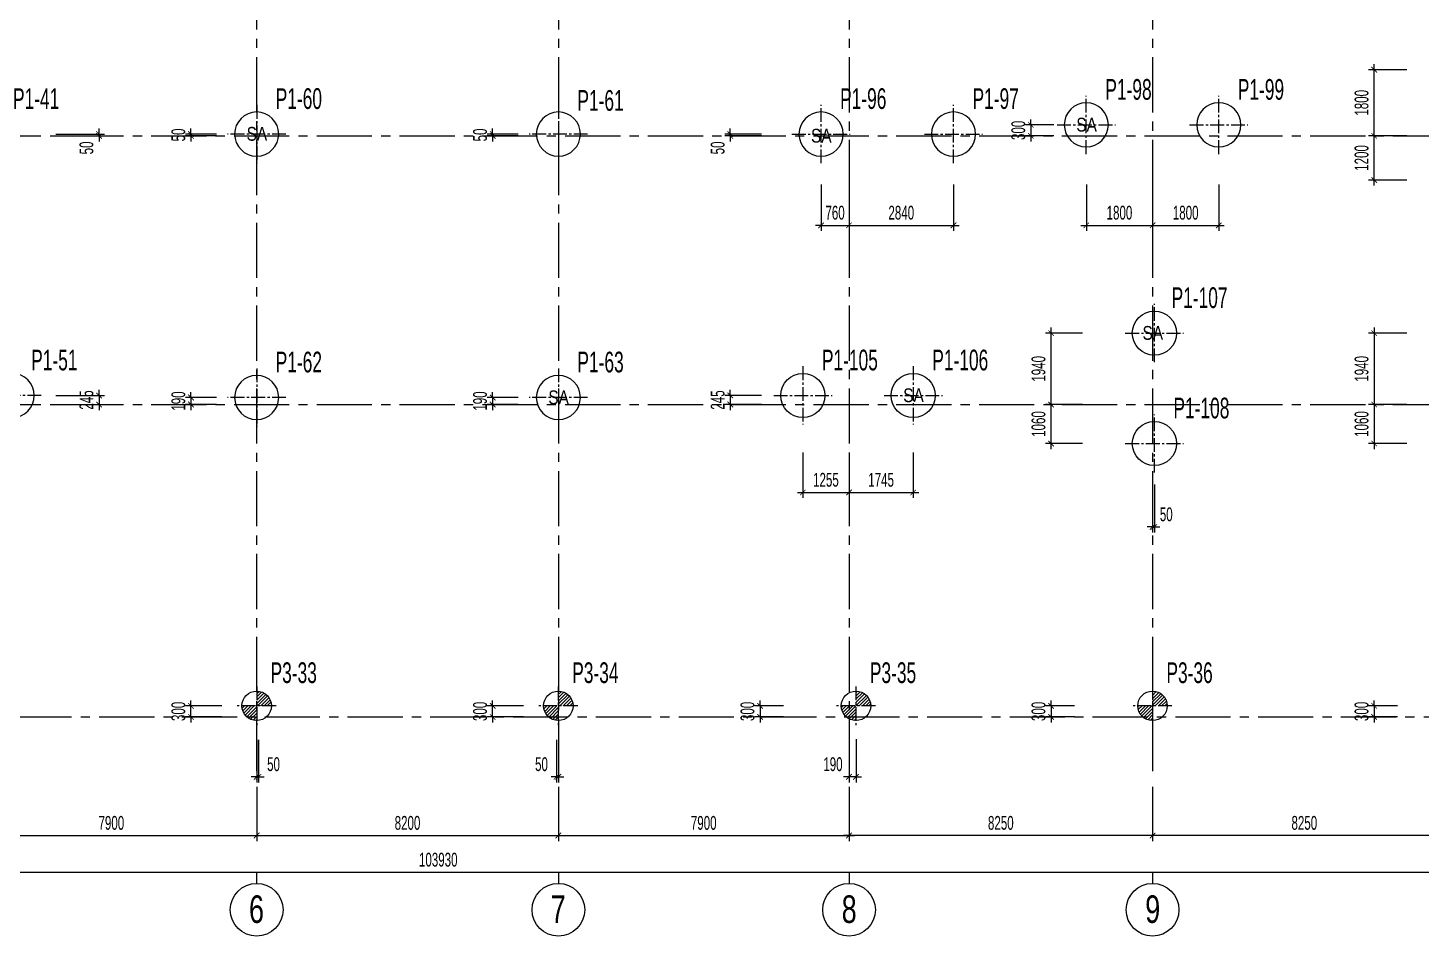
# Model space of a CAD drawing. Extents: x 1722770 to 1861370, y -244656 to -146763.
# Drawn here: x 1775361 to 1813230, y -218960 to -194277 of the extents above; entities that cross this region are included whole.
import ezdxf

# ---------------------------------------------------------------- set-up
doc = ezdxf.new("R2010")
doc.units = 0
doc.header["$LTSCALE"] = 1000
doc.header["$MEASUREMENT"] = 0
doc.header["$PDMODE"] = 3
doc.linetypes.add('CENTER2', pattern=[1.125, 0.75, -0.125, 0.125, -0.125])
doc.linetypes.add('HIDDEN', pattern=[0.375, 0.25, -0.125])
doc.layers.get('0').update_dxf_attribs({"linetype": 'CONTINUOUS'})
doc.layers.get('Defpoints').update_dxf_attribs({"linetype": 'CONTINUOUS'})
for name, color, linetype in [('CDC.01.AXIS', 160, 'CENTER2'), ('CDC.02.DIM', 1, 'CONTINUOUS'), ('CDC.03.BORDER', 3, 'CONTINUOUS'), ('CDC.04.HIDDEN', 8, 'HIDDEN'), ('CDC.06.TEXT', 2, 'CONTINUOUS'), ('CDC.10.HATCH', 9, 'CONTINUOUS'), ('KCS_CHI', 1, 'CONTINUOUS')]:
    doc.layers.add(name, color=color, linetype=linetype)
doc.styles.add('ARIAL', font='arial.ttf', dxfattribs={"width": 0.6})
doc.dimstyles.new('D150', dxfattribs={"dimscale": 150, "dimtxt": 2.5, "dimasz": 1, "dimexe": 1, "dimexo": 0, "dimgap": 1, "dimtad": 1, "dimdec": 0, "dimdsep": 46, "dimtxsty": 'ARIAL', "dimblk": 'ARCHTICK', "dimcen": 1, "dimdle": 1, "dimclrd": 1, "dimclre": 1, "dimclrt": 2, "dimadec": 0, "dimazin": 0, "dimtfac": 0.00072, "dimtdec": 0, "dimtix": 1, "dimtmove": 2, "dimatfit": 3, "dimldrblk": 'ARCHTICK', "dimfxl": 1, "dimtolj": 1, "dimlwd": -1, "dimlwe": -1, "dimarcsym": 0})

# ---------------------------------------------------------------- blocks, each defined once
blk = doc.blocks.new('_ARCHTICK')
at = {"color": 0, "linetype": 'ByBlock', "const_width": 0.15}
blk.add_lwpolyline([(-0.5, -0.5), (0.5, 0.5)], dxfattribs=at)
blk = doc.blocks.new('*D13')
at = {"layer": 'CDC.02.DIM', "color": 1, "transparency": 16777216}
for p, q in [((1773680, -214902), (1773680, -216376)), ((1781580, -214902), (1781580, -216376)), ((1773530, -216226), (1781730, -216226))]:
    blk.add_line(p, q, dxfattribs=at)
at = {"layer": 'Defpoints', "color": 0, "transparency": 16777216}
for p in [(1773680, -214902), (1781580, -214902), (1781580, -216226)]:
    blk.add_point(p, dxfattribs=at)
at = {"layer": 'CDC.02.DIM', "color": 1, "transparency": 16777216, "xscale": 150, "yscale": 150, "zscale": 150, "rotation": 180}
blk.add_blockref('_ARCHTICK', (1773680, -216226), dxfattribs=at)
at = {"layer": 'CDC.02.DIM', "color": 1, "transparency": 16777216, "xscale": 150, "yscale": 150, "zscale": 150}
blk.add_blockref('_ARCHTICK', (1781580, -216226), dxfattribs=at)
at = {"layer": 'CDC.02.DIM', "color": 2, "transparency": 16777216, "insert": (1777630, -215885), "char_height": 375, "attachment_point": 5, "style": 'ARIAL'}
blk.add_mtext('\\A1;7900', dxfattribs=at)
blk = doc.blocks.new('*D14')
at = {"layer": 'CDC.02.DIM', "color": 1, "transparency": 16777216}
for p, q in [((1781580, -214902), (1781580, -216376)), ((1789780, -214902), (1789780, -216376)), ((1781430, -216226), (1789930, -216226))]:
    blk.add_line(p, q, dxfattribs=at)
at = {"layer": 'Defpoints', "color": 0, "transparency": 16777216}
for p in [(1781580, -214902), (1789780, -214902), (1789780, -216226)]:
    blk.add_point(p, dxfattribs=at)
at = {"layer": 'CDC.02.DIM', "color": 1, "transparency": 16777216, "xscale": 150, "yscale": 150, "zscale": 150, "rotation": 180}
blk.add_blockref('_ARCHTICK', (1781580, -216226), dxfattribs=at)
at = {"layer": 'CDC.02.DIM', "color": 1, "transparency": 16777216, "xscale": 150, "yscale": 150, "zscale": 150}
blk.add_blockref('_ARCHTICK', (1789780, -216226), dxfattribs=at)
at = {"layer": 'CDC.02.DIM', "color": 2, "transparency": 16777216, "insert": (1785680, -215885), "char_height": 375, "attachment_point": 5, "style": 'ARIAL'}
blk.add_mtext('\\A1;8200', dxfattribs=at)
blk = doc.blocks.new('*D15')
at = {"layer": 'CDC.02.DIM', "color": 1, "transparency": 16777216}
for p, q in [((1789780, -214902), (1789780, -216376)), ((1797680, -214902), (1797680, -216376)), ((1789630, -216226), (1797830, -216226))]:
    blk.add_line(p, q, dxfattribs=at)
at = {"layer": 'Defpoints', "color": 0, "transparency": 16777216}
for p in [(1789780, -214902), (1797680, -214902), (1797680, -216226)]:
    blk.add_point(p, dxfattribs=at)
at = {"layer": 'CDC.02.DIM', "color": 1, "transparency": 16777216, "xscale": 150, "yscale": 150, "zscale": 150, "rotation": 180}
blk.add_blockref('_ARCHTICK', (1789780, -216226), dxfattribs=at)
at = {"layer": 'CDC.02.DIM', "color": 1, "transparency": 16777216, "xscale": 150, "yscale": 150, "zscale": 150}
blk.add_blockref('_ARCHTICK', (1797680, -216226), dxfattribs=at)
at = {"layer": 'CDC.02.DIM', "color": 2, "transparency": 16777216, "insert": (1793730, -215885), "char_height": 375, "attachment_point": 5, "style": 'ARIAL'}
blk.add_mtext('\\A1;7900', dxfattribs=at)
blk = doc.blocks.new('*D18')
at = {"layer": 'CDC.02.DIM', "color": 1, "transparency": 16777216}
for p, q in [((1805930, -214902), (1805930, -216376)), ((1814180, -214902), (1814180, -216376)), ((1814330, -216226), (1805780, -216226))]:
    blk.add_line(p, q, dxfattribs=at)
at = {"layer": 'Defpoints', "color": 0, "transparency": 16777216}
for p in [(1805930, -214902), (1814180, -214902), (1805930, -216226)]:
    blk.add_point(p, dxfattribs=at)
at = {"layer": 'CDC.02.DIM', "color": 1, "transparency": 16777216, "xscale": 150, "yscale": 150, "zscale": 150, "rotation": 180}
blk.add_blockref('_ARCHTICK', (1805930, -216226), dxfattribs=at)
at = {"layer": 'CDC.02.DIM', "color": 1, "transparency": 16777216, "xscale": 150, "yscale": 150, "zscale": 150}
blk.add_blockref('_ARCHTICK', (1814180, -216226), dxfattribs=at)
at = {"layer": 'CDC.02.DIM', "color": 2, "transparency": 16777216, "insert": (1810055, -215885), "char_height": 375, "attachment_point": 5, "style": 'ARIAL'}
blk.add_mtext('\\A1;8250', dxfattribs=at)
blk = doc.blocks.new('*D19')
at = {"layer": 'CDC.02.DIM', "color": 1, "transparency": 16777216}
for p, q in [((1797680, -214902), (1797680, -216376)), ((1805930, -214902), (1805930, -216376)), ((1806080, -216226), (1797530, -216226))]:
    blk.add_line(p, q, dxfattribs=at)
at = {"layer": 'Defpoints', "color": 0, "transparency": 16777216}
for p in [(1797680, -214902), (1805930, -214902), (1797680, -216226)]:
    blk.add_point(p, dxfattribs=at)
at = {"layer": 'CDC.02.DIM', "color": 1, "transparency": 16777216, "xscale": 150, "yscale": 150, "zscale": 150, "rotation": 180}
blk.add_blockref('_ARCHTICK', (1797680, -216226), dxfattribs=at)
at = {"layer": 'CDC.02.DIM', "color": 1, "transparency": 16777216, "xscale": 150, "yscale": 150, "zscale": 150}
blk.add_blockref('_ARCHTICK', (1805930, -216226), dxfattribs=at)
at = {"layer": 'CDC.02.DIM', "color": 2, "transparency": 16777216, "insert": (1801805, -215885), "char_height": 375, "attachment_point": 5, "style": 'ARIAL'}
blk.add_mtext('\\A1;8250', dxfattribs=at)
blk = doc.blocks.new('*D20')
at = {"layer": 'CDC.02.DIM', "color": 1, "transparency": 16777216}
for p, q in [((1734550, -214902), (1734550, -217376)), ((1838480, -214902), (1838480, -217376)), ((1734400, -217226), (1838630, -217226))]:
    blk.add_line(p, q, dxfattribs=at)
at = {"layer": 'Defpoints', "color": 0, "transparency": 16777216}
for p in [(1734550, -214902), (1838480, -214902), (1838480, -217226)]:
    blk.add_point(p, dxfattribs=at)
at = {"layer": 'CDC.02.DIM', "color": 1, "transparency": 16777216, "xscale": 150, "yscale": 150, "zscale": 150, "rotation": 180}
blk.add_blockref('_ARCHTICK', (1734550, -217226), dxfattribs=at)
at = {"layer": 'CDC.02.DIM', "color": 1, "transparency": 16777216, "xscale": 150, "yscale": 150, "zscale": 150}
blk.add_blockref('_ARCHTICK', (1838480, -217226), dxfattribs=at)
at = {"layer": 'CDC.02.DIM', "color": 2, "transparency": 16777216, "insert": (1786515, -216885), "char_height": 375, "attachment_point": 5, "style": 'ARIAL'}
blk.add_mtext('\\A1;103930', dxfattribs=at)
blk = doc.blocks.new('d800')
at = {"layer": 'CDC.10.HATCH'}
h = blk.add_hatch(dxfattribs=at)
h.set_pattern_fill('ANSI31', color=256, scale=500, style=0)
h.paths.add_polyline_path([(1776664, -80984), (1776664, -81384), (1777064, -81384, 0.414214)])
h.paths.add_polyline_path([(1776664, -81384), (1776264, -81384, 0.414214), (1776664, -81784)])
at = {"layer": 'CDC.01.AXIS', "ltscale": 0.5}
for p, q in [((1776664, -80856), (1776664, -81912)), ((1777192, -81384), (1776136, -81384))]:
    blk.add_line(p, q, dxfattribs=at)
at = {"layer": 'CDC.03.BORDER'}
blk.add_circle((1776664, -81384), 400, dxfattribs=at)
blk = doc.blocks.new('*D119')
at = {"layer": 'CDC.02.DIM', "color": 1, "transparency": 16777216}
for p, q in [((1797680, -213611), (1797680, -214782)), ((1797870, -213611), (1797870, -214782)), ((1797680, -214632), (1797530, -214632)), ((1797870, -214632), (1797680, -214632)), ((1797870, -214632), (1798020, -214632))]:
    blk.add_line(p, q, dxfattribs=at)
at = {"layer": 'Defpoints', "color": 0, "transparency": 16777216}
for p in [(1797680, -213611), (1797870, -213611), (1797680, -214632)]:
    blk.add_point(p, dxfattribs=at)
at = {"layer": 'CDC.02.DIM', "color": 1, "transparency": 16777216, "xscale": 150, "yscale": 150, "zscale": 150}
blk.add_blockref('_ARCHTICK', (1797680, -214632), dxfattribs=at)
at = {"layer": 'CDC.02.DIM', "color": 1, "transparency": 16777216, "xscale": 150, "yscale": 150, "zscale": 150, "rotation": 180}
blk.add_blockref('_ARCHTICK', (1797870, -214632), dxfattribs=at)
at = {"layer": 'CDC.02.DIM', "color": 2, "transparency": 16777216, "insert": (1797243, -214290), "char_height": 375, "attachment_point": 5, "style": 'ARIAL'}
blk.add_mtext('\\A1;190', dxfattribs=at)
blk = doc.blocks.new('*D98')
at = {"layer": 'CDC.02.DIM', "color": 1, "transparency": 16777216}
for p, q in [((1795895, -212703), (1795113, -212703)), ((1795263, -212703), (1795263, -212553)), ((1795263, -212703), (1795263, -213003)), ((1795895, -213003), (1795113, -213003)), ((1795263, -213003), (1795263, -213153))]:
    blk.add_line(p, q, dxfattribs=at)
at = {"layer": 'Defpoints', "color": 0, "transparency": 16777216}
for p in [(1795895, -212703), (1795263, -213003), (1795895, -213003)]:
    blk.add_point(p, dxfattribs=at)
at = {"layer": 'CDC.02.DIM', "color": 1, "transparency": 16777216, "xscale": 150, "yscale": 150, "zscale": 150}
for p, rotation in [((1795263, -212703), 270), ((1795263, -213003), 90)]:
    blk.add_blockref('_ARCHTICK', p, dxfattribs=dict(at, rotation=rotation))
at = {"layer": 'CDC.02.DIM', "color": 2, "transparency": 16777216, "insert": (1794921, -212853), "char_height": 375, "attachment_point": 5, "rotation": 90, "style": 'ARIAL'}
blk.add_mtext('\\A1;300', dxfattribs=at)
blk = doc.blocks.new('*D100')
at = {"layer": 'CDC.02.DIM', "color": 1, "transparency": 16777216}
for p, q in [((1803804, -212703), (1803022, -212703)), ((1803172, -212703), (1803172, -212553)), ((1803172, -212703), (1803172, -213003)), ((1803804, -213003), (1803022, -213003)), ((1803172, -213003), (1803172, -213153))]:
    blk.add_line(p, q, dxfattribs=at)
at = {"layer": 'Defpoints', "color": 0, "transparency": 16777216}
for p in [(1803804, -212703), (1803172, -213003), (1803804, -213003)]:
    blk.add_point(p, dxfattribs=at)
at = {"layer": 'CDC.02.DIM', "color": 1, "transparency": 16777216, "xscale": 150, "yscale": 150, "zscale": 150}
for p, rotation in [((1803172, -212703), 270), ((1803172, -213003), 90)]:
    blk.add_blockref('_ARCHTICK', p, dxfattribs=dict(at, rotation=rotation))
at = {"layer": 'CDC.02.DIM', "color": 2, "transparency": 16777216, "insert": (1802831, -212853), "char_height": 375, "attachment_point": 5, "rotation": 90, "style": 'ARIAL'}
blk.add_mtext('\\A1;300', dxfattribs=at)
blk = doc.blocks.new('*D102')
at = {"layer": 'CDC.02.DIM', "color": 1, "transparency": 16777216}
for p, q in [((1812585, -212703), (1811803, -212703)), ((1811953, -212703), (1811953, -212553)), ((1811953, -212703), (1811953, -213003)), ((1812585, -213003), (1811803, -213003)), ((1811953, -213003), (1811953, -213153))]:
    blk.add_line(p, q, dxfattribs=at)
at = {"layer": 'Defpoints', "color": 0, "transparency": 16777216}
for p in [(1812585, -212703), (1811953, -213003), (1812585, -213003)]:
    blk.add_point(p, dxfattribs=at)
at = {"layer": 'CDC.02.DIM', "color": 1, "transparency": 16777216, "xscale": 150, "yscale": 150, "zscale": 150}
for p, rotation in [((1811953, -212703), 270), ((1811953, -213003), 90)]:
    blk.add_blockref('_ARCHTICK', p, dxfattribs=dict(at, rotation=rotation))
at = {"layer": 'CDC.02.DIM', "color": 2, "transparency": 16777216, "insert": (1811612, -212853), "char_height": 375, "attachment_point": 5, "rotation": 90, "style": 'ARIAL'}
blk.add_mtext('\\A1;300', dxfattribs=at)
blk = doc.blocks.new('*D103')
at = {"layer": 'CDC.02.DIM', "color": 1, "transparency": 16777216}
for p, q in [((1812843, -197213), (1811803, -197213)), ((1811953, -198563), (1811953, -197063)), ((1812843, -198413), (1811803, -198413))]:
    blk.add_line(p, q, dxfattribs=at)
at = {"layer": 'Defpoints', "color": 0, "transparency": 16777216}
for p in [(1811953, -197213), (1812843, -197213), (1812843, -198413)]:
    blk.add_point(p, dxfattribs=at)
at = {"layer": 'CDC.02.DIM', "color": 1, "transparency": 16777216, "xscale": 150, "yscale": 150, "zscale": 150}
for p, rotation in [((1811953, -197213), 90), ((1811953, -198413), 270)]:
    blk.add_blockref('_ARCHTICK', p, dxfattribs=dict(at, rotation=rotation))
at = {"layer": 'CDC.02.DIM', "color": 2, "transparency": 16777216, "insert": (1811612, -197813), "char_height": 375, "attachment_point": 5, "rotation": 90, "style": 'ARIAL'}
blk.add_mtext('\\A1;1200', dxfattribs=at)
blk = doc.blocks.new('*D104')
at = {"layer": 'CDC.02.DIM', "color": 1, "transparency": 16777216}
for p, q in [((1811953, -197363), (1811953, -195263)), ((1812843, -195413), (1811803, -195413)), ((1812843, -197213), (1811803, -197213))]:
    blk.add_line(p, q, dxfattribs=at)
at = {"layer": 'Defpoints', "color": 0, "transparency": 16777216}
for p in [(1811953, -195413), (1812843, -195413), (1812843, -197213)]:
    blk.add_point(p, dxfattribs=at)
at = {"layer": 'CDC.02.DIM', "color": 1, "transparency": 16777216, "xscale": 150, "yscale": 150, "zscale": 150}
for p, rotation in [((1811953, -195413), 90), ((1811953, -197213), 270)]:
    blk.add_blockref('_ARCHTICK', p, dxfattribs=dict(at, rotation=rotation))
at = {"layer": 'CDC.02.DIM', "color": 2, "transparency": 16777216, "insert": (1811612, -196313), "char_height": 375, "attachment_point": 5, "rotation": 90, "style": 'ARIAL'}
blk.add_mtext('\\A1;1800', dxfattribs=at)
blk = doc.blocks.new('*D121')
at = {"layer": 'CDC.02.DIM', "color": 1, "transparency": 16777216}
for p, q in [((1780631, -212703), (1779644, -212703)), ((1779794, -212703), (1779794, -212553)), ((1779794, -213003), (1779794, -212703)), ((1780631, -213003), (1779644, -213003)), ((1779794, -213003), (1779794, -213153))]:
    blk.add_line(p, q, dxfattribs=at)
at = {"layer": 'Defpoints', "color": 0, "transparency": 16777216}
for p in [(1779794, -212703), (1780631, -212703), (1780631, -213003)]:
    blk.add_point(p, dxfattribs=at)
at = {"layer": 'CDC.02.DIM', "color": 1, "transparency": 16777216, "xscale": 150, "yscale": 150, "zscale": 150}
for p, rotation in [((1779794, -212703), 270), ((1779794, -213003), 90)]:
    blk.add_blockref('_ARCHTICK', p, dxfattribs=dict(at, rotation=rotation))
at = {"layer": 'CDC.02.DIM', "color": 2, "transparency": 16777216, "insert": (1779452, -212853), "char_height": 375, "attachment_point": 5, "rotation": 90, "style": 'ARIAL'}
blk.add_mtext('\\A1;300', dxfattribs=at)
blk = doc.blocks.new('*D123')
at = {"layer": 'CDC.02.DIM', "color": 1, "transparency": 16777216}
for p, q in [((1781580, -213626), (1781580, -214782)), ((1781630, -213626), (1781630, -214782)), ((1781580, -214632), (1781430, -214632)), ((1781630, -214632), (1781580, -214632)), ((1781630, -214632), (1781780, -214632))]:
    blk.add_line(p, q, dxfattribs=at)
at = {"layer": 'Defpoints', "color": 0, "transparency": 16777216}
for p in [(1781580, -213626), (1781630, -213626), (1781580, -214632)]:
    blk.add_point(p, dxfattribs=at)
at = {"layer": 'CDC.02.DIM', "color": 1, "transparency": 16777216, "xscale": 150, "yscale": 150, "zscale": 150}
blk.add_blockref('_ARCHTICK', (1781580, -214632), dxfattribs=at)
at = {"layer": 'CDC.02.DIM', "color": 1, "transparency": 16777216, "xscale": 150, "yscale": 150, "zscale": 150, "rotation": 180}
blk.add_blockref('_ARCHTICK', (1781630, -214632), dxfattribs=at)
at = {"layer": 'CDC.02.DIM', "color": 2, "transparency": 16777216, "insert": (1782038, -214290), "char_height": 375, "attachment_point": 5, "style": 'ARIAL'}
blk.add_mtext('\\A1;50', dxfattribs=at)
blk = doc.blocks.new('*D124')
at = {"layer": 'CDC.02.DIM', "color": 1, "transparency": 16777216}
for p, q in [((1788831, -212703), (1787844, -212703)), ((1787994, -212703), (1787994, -212553)), ((1787994, -213003), (1787994, -212703)), ((1788831, -213003), (1787844, -213003)), ((1787994, -213003), (1787994, -213153))]:
    blk.add_line(p, q, dxfattribs=at)
at = {"layer": 'Defpoints', "color": 0, "transparency": 16777216}
for p in [(1787994, -212703), (1788831, -212703), (1788831, -213003)]:
    blk.add_point(p, dxfattribs=at)
at = {"layer": 'CDC.02.DIM', "color": 1, "transparency": 16777216, "xscale": 150, "yscale": 150, "zscale": 150}
for p, rotation in [((1787994, -212703), 270), ((1787994, -213003), 90)]:
    blk.add_blockref('_ARCHTICK', p, dxfattribs=dict(at, rotation=rotation))
at = {"layer": 'CDC.02.DIM', "color": 2, "transparency": 16777216, "insert": (1787652, -212853), "char_height": 375, "attachment_point": 5, "rotation": 90, "style": 'ARIAL'}
blk.add_mtext('\\A1;300', dxfattribs=at)
blk = doc.blocks.new('*D125')
at = {"layer": 'CDC.02.DIM', "color": 1, "transparency": 16777216}
for p, q in [((1789730, -213626), (1789730, -214782)), ((1789780, -213626), (1789780, -214782)), ((1789730, -214632), (1789580, -214632)), ((1789730, -214632), (1789780, -214632)), ((1789780, -214632), (1789930, -214632))]:
    blk.add_line(p, q, dxfattribs=at)
at = {"layer": 'Defpoints', "color": 0, "transparency": 16777216}
for p in [(1789730, -213626), (1789780, -213626), (1789780, -214632)]:
    blk.add_point(p, dxfattribs=at)
at = {"layer": 'CDC.02.DIM', "color": 1, "transparency": 16777216, "xscale": 150, "yscale": 150, "zscale": 150}
blk.add_blockref('_ARCHTICK', (1789730, -214632), dxfattribs=at)
at = {"layer": 'CDC.02.DIM', "color": 1, "transparency": 16777216, "xscale": 150, "yscale": 150, "zscale": 150, "rotation": 180}
blk.add_blockref('_ARCHTICK', (1789780, -214632), dxfattribs=at)
at = {"layer": 'CDC.02.DIM', "color": 2, "transparency": 16777216, "insert": (1789321, -214290), "char_height": 375, "attachment_point": 5, "style": 'ARIAL'}
blk.add_mtext('\\A1;50', dxfattribs=at)
blk = doc.blocks.new('B1200')
at = {"layer": 'CDC.01.AXIS', "ltscale": 0.5}
for p, q in [((1944564, 246097), (1944564, 244513)), ((1943772, 245305), (1945356, 245305))]:
    blk.add_line(p, q, dxfattribs=at)
at = {"layer": 'CDC.03.BORDER'}
blk.add_circle((1944564, 245305), 600, dxfattribs=at)
blk = doc.blocks.new('*D131')
at = {"layer": 'CDC.02.DIM', "color": 1, "transparency": 16777216}
for p, q in [((1780490, -197163), (1779644, -197163)), ((1780490, -197213), (1779644, -197213)), ((1779794, -197163), (1779794, -197013)), ((1779794, -197163), (1779794, -197213)), ((1779794, -197213), (1779794, -197363))]:
    blk.add_line(p, q, dxfattribs=at)
at = {"layer": 'Defpoints', "color": 0, "transparency": 16777216}
for p in [(1779794, -197213), (1780490, -197163), (1780490, -197213)]:
    blk.add_point(p, dxfattribs=at)
at = {"layer": 'CDC.02.DIM', "color": 1, "transparency": 16777216, "xscale": 150, "yscale": 150, "zscale": 150}
for p, rotation in [((1779794, -197163), 270), ((1779794, -197213), 90)]:
    blk.add_blockref('_ARCHTICK', p, dxfattribs=dict(at, rotation=rotation))
at = {"layer": 'CDC.02.DIM', "color": 2, "transparency": 16777216, "insert": (1779452, -197188), "char_height": 375, "attachment_point": 5, "rotation": 90, "style": 'ARIAL'}
blk.add_mtext('\\A1;50', dxfattribs=at)
blk = doc.blocks.new('*D132')
at = {"layer": 'CDC.02.DIM', "color": 1, "transparency": 16777216}
for p, q in [((1780490, -204323), (1779644, -204323)), ((1779794, -204323), (1779794, -204173)), ((1779794, -204323), (1779794, -204513)), ((1780490, -204513), (1779644, -204513)), ((1779794, -204513), (1779794, -204663))]:
    blk.add_line(p, q, dxfattribs=at)
at = {"layer": 'Defpoints', "color": 0, "transparency": 16777216}
for p in [(1780490, -204323), (1779794, -204513), (1780490, -204513)]:
    blk.add_point(p, dxfattribs=at)
at = {"layer": 'CDC.02.DIM', "color": 1, "transparency": 16777216, "xscale": 150, "yscale": 150, "zscale": 150}
for p, rotation in [((1779794, -204323), 270), ((1779794, -204513), 90)]:
    blk.add_blockref('_ARCHTICK', p, dxfattribs=dict(at, rotation=rotation))
at = {"layer": 'CDC.02.DIM', "color": 2, "transparency": 16777216, "insert": (1779452, -204418), "char_height": 375, "attachment_point": 5, "rotation": 90, "style": 'ARIAL'}
blk.add_mtext('\\A1;190', dxfattribs=at)
blk = doc.blocks.new('*D133')
at = {"layer": 'CDC.02.DIM', "color": 1, "transparency": 16777216}
for p, q in [((1788690, -197163), (1787844, -197163)), ((1788690, -197213), (1787844, -197213)), ((1787994, -197163), (1787994, -197013)), ((1787994, -197163), (1787994, -197213)), ((1787994, -197213), (1787994, -197363))]:
    blk.add_line(p, q, dxfattribs=at)
at = {"layer": 'Defpoints', "color": 0, "transparency": 16777216}
for p in [(1787994, -197213), (1788690, -197163), (1788690, -197213)]:
    blk.add_point(p, dxfattribs=at)
at = {"layer": 'CDC.02.DIM', "color": 1, "transparency": 16777216, "xscale": 150, "yscale": 150, "zscale": 150}
for p, rotation in [((1787994, -197163), 270), ((1787994, -197213), 90)]:
    blk.add_blockref('_ARCHTICK', p, dxfattribs=dict(at, rotation=rotation))
at = {"layer": 'CDC.02.DIM', "color": 2, "transparency": 16777216, "insert": (1787652, -197188), "char_height": 375, "attachment_point": 5, "rotation": 90, "style": 'ARIAL'}
blk.add_mtext('\\A1;50', dxfattribs=at)
blk = doc.blocks.new('*D134')
at = {"layer": 'CDC.02.DIM', "color": 1, "transparency": 16777216}
for p, q in [((1788690, -204323), (1787844, -204323)), ((1787994, -204323), (1787994, -204173)), ((1787994, -204323), (1787994, -204513)), ((1788690, -204513), (1787844, -204513)), ((1787994, -204513), (1787994, -204663))]:
    blk.add_line(p, q, dxfattribs=at)
at = {"layer": 'Defpoints', "color": 0, "transparency": 16777216}
for p in [(1788690, -204323), (1787994, -204513), (1788690, -204513)]:
    blk.add_point(p, dxfattribs=at)
at = {"layer": 'CDC.02.DIM', "color": 1, "transparency": 16777216, "xscale": 150, "yscale": 150, "zscale": 150}
for p, rotation in [((1787994, -204323), 270), ((1787994, -204513), 90)]:
    blk.add_blockref('_ARCHTICK', p, dxfattribs=dict(at, rotation=rotation))
at = {"layer": 'CDC.02.DIM', "color": 2, "transparency": 16777216, "insert": (1787652, -204418), "char_height": 375, "attachment_point": 5, "rotation": 90, "style": 'ARIAL'}
blk.add_mtext('\\A1;190', dxfattribs=at)
blk = doc.blocks.new('*D193')
at = {"layer": 'CDC.02.DIM', "color": 1, "transparency": 16777216}
for p, q in [((1796920, -198531), (1796920, -199794)), ((1797680, -198531), (1797680, -199794)), ((1796920, -199644), (1796770, -199644)), ((1796920, -199644), (1797680, -199644)), ((1797680, -199644), (1797830, -199644))]:
    blk.add_line(p, q, dxfattribs=at)
at = {"layer": 'Defpoints', "color": 0, "transparency": 16777216}
for p in [(1796920, -198531), (1797680, -198531), (1797680, -199644)]:
    blk.add_point(p, dxfattribs=at)
at = {"layer": 'CDC.02.DIM', "color": 1, "transparency": 16777216, "xscale": 150, "yscale": 150, "zscale": 150}
blk.add_blockref('_ARCHTICK', (1796920, -199644), dxfattribs=at)
at = {"layer": 'CDC.02.DIM', "color": 1, "transparency": 16777216, "xscale": 150, "yscale": 150, "zscale": 150, "rotation": 180}
blk.add_blockref('_ARCHTICK', (1797680, -199644), dxfattribs=at)
at = {"layer": 'CDC.02.DIM', "color": 2, "transparency": 16777216, "insert": (1797300, -199302), "char_height": 375, "attachment_point": 5, "style": 'ARIAL'}
blk.add_mtext('\\A1;760', dxfattribs=at)
blk = doc.blocks.new('*D194')
at = {"layer": 'CDC.02.DIM', "color": 1, "transparency": 16777216}
for p, q in [((1797680, -198531), (1797680, -199794)), ((1800520, -198531), (1800520, -199794)), ((1797530, -199644), (1800670, -199644))]:
    blk.add_line(p, q, dxfattribs=at)
at = {"layer": 'Defpoints', "color": 0, "transparency": 16777216}
for p in [(1797680, -198531), (1800520, -198531), (1800520, -199644)]:
    blk.add_point(p, dxfattribs=at)
at = {"layer": 'CDC.02.DIM', "color": 1, "transparency": 16777216, "xscale": 150, "yscale": 150, "zscale": 150, "rotation": 180}
blk.add_blockref('_ARCHTICK', (1797680, -199644), dxfattribs=at)
at = {"layer": 'CDC.02.DIM', "color": 1, "transparency": 16777216, "xscale": 150, "yscale": 150, "zscale": 150}
blk.add_blockref('_ARCHTICK', (1800520, -199644), dxfattribs=at)
at = {"layer": 'CDC.02.DIM', "color": 2, "transparency": 16777216, "insert": (1799100, -199302), "char_height": 375, "attachment_point": 5, "style": 'ARIAL'}
blk.add_mtext('\\A1;2840', dxfattribs=at)
blk = doc.blocks.new('*D195')
at = {"layer": 'CDC.02.DIM', "color": 1, "transparency": 16777216}
for p, q in [((1804130, -198531), (1804130, -199794)), ((1805930, -198531), (1805930, -199794)), ((1803980, -199644), (1806080, -199644))]:
    blk.add_line(p, q, dxfattribs=at)
at = {"layer": 'Defpoints', "color": 0, "transparency": 16777216}
for p in [(1804130, -198531), (1805930, -198531), (1805930, -199644)]:
    blk.add_point(p, dxfattribs=at)
at = {"layer": 'CDC.02.DIM', "color": 1, "transparency": 16777216, "xscale": 150, "yscale": 150, "zscale": 150, "rotation": 180}
blk.add_blockref('_ARCHTICK', (1804130, -199644), dxfattribs=at)
at = {"layer": 'CDC.02.DIM', "color": 1, "transparency": 16777216, "xscale": 150, "yscale": 150, "zscale": 150}
blk.add_blockref('_ARCHTICK', (1805930, -199644), dxfattribs=at)
at = {"layer": 'CDC.02.DIM', "color": 2, "transparency": 16777216, "insert": (1805030, -199302), "char_height": 375, "attachment_point": 5, "style": 'ARIAL'}
blk.add_mtext('\\A1;1800', dxfattribs=at)
blk = doc.blocks.new('*D196')
at = {"layer": 'CDC.02.DIM', "color": 1, "transparency": 16777216}
for p, q in [((1805930, -198531), (1805930, -199794)), ((1807730, -198531), (1807730, -199794)), ((1805780, -199644), (1807880, -199644))]:
    blk.add_line(p, q, dxfattribs=at)
at = {"layer": 'Defpoints', "color": 0, "transparency": 16777216}
for p in [(1805930, -198531), (1807730, -198531), (1807730, -199644)]:
    blk.add_point(p, dxfattribs=at)
at = {"layer": 'CDC.02.DIM', "color": 1, "transparency": 16777216, "xscale": 150, "yscale": 150, "zscale": 150, "rotation": 180}
blk.add_blockref('_ARCHTICK', (1805930, -199644), dxfattribs=at)
at = {"layer": 'CDC.02.DIM', "color": 1, "transparency": 16777216, "xscale": 150, "yscale": 150, "zscale": 150}
blk.add_blockref('_ARCHTICK', (1807730, -199644), dxfattribs=at)
at = {"layer": 'CDC.02.DIM', "color": 2, "transparency": 16777216, "insert": (1806830, -199302), "char_height": 375, "attachment_point": 5, "style": 'ARIAL'}
blk.add_mtext('\\A1;1800', dxfattribs=at)
blk = doc.blocks.new('*D205')
at = {"layer": 'CDC.02.DIM', "color": 1, "transparency": 16777216}
for p, q in [((1796425, -205813), (1796425, -207053)), ((1797680, -205813), (1797680, -207053)), ((1796275, -206903), (1797830, -206903))]:
    blk.add_line(p, q, dxfattribs=at)
at = {"layer": 'Defpoints', "color": 0, "transparency": 16777216}
for p in [(1796425, -205813), (1797680, -205813), (1797680, -206903)]:
    blk.add_point(p, dxfattribs=at)
at = {"layer": 'CDC.02.DIM', "color": 1, "transparency": 16777216, "xscale": 150, "yscale": 150, "zscale": 150, "rotation": 180}
blk.add_blockref('_ARCHTICK', (1796425, -206903), dxfattribs=at)
at = {"layer": 'CDC.02.DIM', "color": 1, "transparency": 16777216, "xscale": 150, "yscale": 150, "zscale": 150}
blk.add_blockref('_ARCHTICK', (1797680, -206903), dxfattribs=at)
at = {"layer": 'CDC.02.DIM', "color": 2, "transparency": 16777216, "insert": (1797052, -206561), "char_height": 375, "attachment_point": 5, "style": 'ARIAL'}
blk.add_mtext('\\A1;1255', dxfattribs=at)
blk = doc.blocks.new('*D206')
at = {"layer": 'CDC.02.DIM', "color": 1, "transparency": 16777216}
for p, q in [((1797680, -205813), (1797680, -207053)), ((1799425, -205813), (1799425, -207053)), ((1797530, -206903), (1799575, -206903))]:
    blk.add_line(p, q, dxfattribs=at)
at = {"layer": 'Defpoints', "color": 0, "transparency": 16777216}
for p in [(1797680, -205813), (1799425, -205813), (1799425, -206903)]:
    blk.add_point(p, dxfattribs=at)
at = {"layer": 'CDC.02.DIM', "color": 1, "transparency": 16777216, "xscale": 150, "yscale": 150, "zscale": 150, "rotation": 180}
blk.add_blockref('_ARCHTICK', (1797680, -206903), dxfattribs=at)
at = {"layer": 'CDC.02.DIM', "color": 1, "transparency": 16777216, "xscale": 150, "yscale": 150, "zscale": 150}
blk.add_blockref('_ARCHTICK', (1799425, -206903), dxfattribs=at)
at = {"layer": 'CDC.02.DIM', "color": 2, "transparency": 16777216, "insert": (1798552, -206561), "char_height": 375, "attachment_point": 5, "style": 'ARIAL'}
blk.add_mtext('\\A1;1745', dxfattribs=at)
blk = doc.blocks.new('*D207')
at = {"layer": 'CDC.02.DIM', "color": 1, "transparency": 16777216}
for p, q in [((1805930, -206688), (1805930, -207991)), ((1805980, -206688), (1805980, -207991)), ((1805930, -207841), (1805780, -207841)), ((1805980, -207841), (1805930, -207841)), ((1805980, -207841), (1806130, -207841))]:
    blk.add_line(p, q, dxfattribs=at)
at = {"layer": 'Defpoints', "color": 0, "transparency": 16777216}
for p in [(1805930, -206688), (1805980, -206688), (1805930, -207841)]:
    blk.add_point(p, dxfattribs=at)
at = {"layer": 'CDC.02.DIM', "color": 1, "transparency": 16777216, "xscale": 150, "yscale": 150, "zscale": 150}
blk.add_blockref('_ARCHTICK', (1805930, -207841), dxfattribs=at)
at = {"layer": 'CDC.02.DIM', "color": 1, "transparency": 16777216, "xscale": 150, "yscale": 150, "zscale": 150, "rotation": 180}
blk.add_blockref('_ARCHTICK', (1805980, -207841), dxfattribs=at)
at = {"layer": 'CDC.02.DIM', "color": 2, "transparency": 16777216, "insert": (1806302, -207500), "char_height": 375, "attachment_point": 5, "style": 'ARIAL'}
blk.add_mtext('\\A1;50', dxfattribs=at)
blk = doc.blocks.new('*D259')
at = {"layer": 'CDC.02.DIM', "color": 1, "transparency": 16777216}
for p, q in [((1776117, -204268), (1777446, -204268)), ((1777296, -204268), (1777296, -204118)), ((1777296, -204268), (1777296, -204513)), ((1776118, -204513), (1777446, -204513)), ((1777296, -204513), (1777296, -204663))]:
    blk.add_line(p, q, dxfattribs=at)
at = {"layer": 'Defpoints', "color": 0, "transparency": 16777216}
for p in [(1776117, -204268), (1776118, -204513), (1777296, -204513)]:
    blk.add_point(p, dxfattribs=at)
at = {"layer": 'CDC.02.DIM', "color": 1, "transparency": 16777216, "xscale": 150, "yscale": 150, "zscale": 150}
for p, rotation in [((1777296, -204268), 270), ((1777296, -204513), 90)]:
    blk.add_blockref('_ARCHTICK', p, dxfattribs=dict(at, rotation=rotation))
at = {"layer": 'CDC.02.DIM', "color": 2, "transparency": 16777216, "insert": (1776955, -204390), "char_height": 375, "attachment_point": 5, "rotation": 90, "style": 'ARIAL'}
blk.add_mtext('\\A1;245', dxfattribs=at)
blk = doc.blocks.new('*D260')
at = {"layer": 'CDC.02.DIM', "color": 1, "transparency": 16777216}
for p, q in [((1776118, -197163), (1777446, -197163)), ((1776118, -197213), (1777446, -197213)), ((1777296, -197163), (1777296, -197013)), ((1777296, -197213), (1777296, -197163)), ((1777296, -197213), (1777296, -197363))]:
    blk.add_line(p, q, dxfattribs=at)
at = {"layer": 'Defpoints', "color": 0, "transparency": 16777216}
for p in [(1776118, -197163), (1776118, -197213), (1777296, -197163)]:
    blk.add_point(p, dxfattribs=at)
at = {"layer": 'CDC.02.DIM', "color": 1, "transparency": 16777216, "xscale": 150, "yscale": 150, "zscale": 150}
for p, rotation in [((1777296, -197163), 270), ((1777296, -197213), 90)]:
    blk.add_blockref('_ARCHTICK', p, dxfattribs=dict(at, rotation=rotation))
at = {"layer": 'CDC.02.DIM', "color": 2, "transparency": 16777216, "insert": (1776955, -197540), "char_height": 375, "attachment_point": 5, "rotation": 90, "style": 'ARIAL'}
blk.add_mtext('\\A1;50', dxfattribs=at)
blk = doc.blocks.new('*D263')
at = {"layer": 'CDC.02.DIM', "color": 1, "transparency": 16777216}
for p, q in [((1795305, -204268), (1794303, -204268)), ((1794453, -204268), (1794453, -204118)), ((1794453, -204268), (1794453, -204513)), ((1795305, -204513), (1794303, -204513)), ((1794453, -204513), (1794453, -204663))]:
    blk.add_line(p, q, dxfattribs=at)
at = {"layer": 'Defpoints', "color": 0, "transparency": 16777216}
for p in [(1795305, -204268), (1794453, -204513), (1795305, -204513)]:
    blk.add_point(p, dxfattribs=at)
at = {"layer": 'CDC.02.DIM', "color": 1, "transparency": 16777216, "xscale": 150, "yscale": 150, "zscale": 150}
for p, rotation in [((1794453, -204268), 270), ((1794453, -204513), 90)]:
    blk.add_blockref('_ARCHTICK', p, dxfattribs=dict(at, rotation=rotation))
at = {"layer": 'CDC.02.DIM', "color": 2, "transparency": 16777216, "insert": (1794111, -204390), "char_height": 375, "attachment_point": 5, "rotation": 90, "style": 'ARIAL'}
blk.add_mtext('\\A1;245', dxfattribs=at)
blk = doc.blocks.new('*D264')
at = {"layer": 'CDC.02.DIM', "color": 1, "transparency": 16777216}
for p, q in [((1795305, -197163), (1794303, -197163)), ((1795305, -197213), (1794303, -197213)), ((1794453, -197163), (1794453, -197013)), ((1794453, -197213), (1794453, -197163)), ((1794453, -197213), (1794453, -197363))]:
    blk.add_line(p, q, dxfattribs=at)
at = {"layer": 'Defpoints', "color": 0, "transparency": 16777216}
for p in [(1794453, -197163), (1795305, -197163), (1795305, -197213)]:
    blk.add_point(p, dxfattribs=at)
at = {"layer": 'CDC.02.DIM', "color": 1, "transparency": 16777216, "xscale": 150, "yscale": 150, "zscale": 150}
for p, rotation in [((1794453, -197163), 270), ((1794453, -197213), 90)]:
    blk.add_blockref('_ARCHTICK', p, dxfattribs=dict(at, rotation=rotation))
at = {"layer": 'CDC.02.DIM', "color": 2, "transparency": 16777216, "insert": (1794111, -197540), "char_height": 375, "attachment_point": 5, "rotation": 90, "style": 'ARIAL'}
blk.add_mtext('\\A1;50', dxfattribs=at)
blk = doc.blocks.new('*D267')
at = {"layer": 'CDC.02.DIM', "color": 1, "transparency": 16777216}
for p, q in [((1803172, -205723), (1803172, -204363)), ((1804030, -204513), (1803022, -204513)), ((1804030, -205573), (1803022, -205573))]:
    blk.add_line(p, q, dxfattribs=at)
at = {"layer": 'Defpoints', "color": 0, "transparency": 16777216}
for p in [(1803172, -204513), (1804030, -204513), (1804030, -205573)]:
    blk.add_point(p, dxfattribs=at)
at = {"layer": 'CDC.02.DIM', "color": 1, "transparency": 16777216, "xscale": 150, "yscale": 150, "zscale": 150}
for p, rotation in [((1803172, -204513), 90), ((1803172, -205573), 270)]:
    blk.add_blockref('_ARCHTICK', p, dxfattribs=dict(at, rotation=rotation))
at = {"layer": 'CDC.02.DIM', "color": 2, "transparency": 16777216, "insert": (1802831, -205043), "char_height": 375, "attachment_point": 5, "rotation": 90, "style": 'ARIAL'}
blk.add_mtext('\\A1;1060', dxfattribs=at)
blk = doc.blocks.new('*D268')
at = {"layer": 'CDC.02.DIM', "color": 1, "transparency": 16777216}
for p, q in [((1804030, -202573), (1803022, -202573)), ((1803172, -204663), (1803172, -202423)), ((1804030, -204513), (1803022, -204513))]:
    blk.add_line(p, q, dxfattribs=at)
at = {"layer": 'Defpoints', "color": 0, "transparency": 16777216}
for p in [(1803172, -202573), (1804030, -202573), (1804030, -204513)]:
    blk.add_point(p, dxfattribs=at)
at = {"layer": 'CDC.02.DIM', "color": 1, "transparency": 16777216, "xscale": 150, "yscale": 150, "zscale": 150}
for p, rotation in [((1803172, -202573), 90), ((1803172, -204513), 270)]:
    blk.add_blockref('_ARCHTICK', p, dxfattribs=dict(at, rotation=rotation))
at = {"layer": 'CDC.02.DIM', "color": 2, "transparency": 16777216, "insert": (1802831, -203543), "char_height": 375, "attachment_point": 5, "rotation": 90, "style": 'ARIAL'}
blk.add_mtext('\\A1;1940', dxfattribs=at)
blk = doc.blocks.new('*D274')
at = {"layer": 'CDC.02.DIM', "color": 1, "transparency": 16777216}
for p, q in [((1803251, -196913), (1802473, -196913)), ((1802623, -196913), (1802623, -196763)), ((1802623, -196913), (1802623, -197213)), ((1803251, -197213), (1802473, -197213)), ((1802623, -197213), (1802623, -197363))]:
    blk.add_line(p, q, dxfattribs=at)
at = {"layer": 'Defpoints', "color": 0, "transparency": 16777216}
for p in [(1803251, -196913), (1802623, -197213), (1803251, -197213)]:
    blk.add_point(p, dxfattribs=at)
at = {"layer": 'CDC.02.DIM', "color": 1, "transparency": 16777216, "xscale": 150, "yscale": 150, "zscale": 150}
for p, rotation in [((1802623, -196913), 270), ((1802623, -197213), 90)]:
    blk.add_blockref('_ARCHTICK', p, dxfattribs=dict(at, rotation=rotation))
at = {"layer": 'CDC.02.DIM', "color": 2, "transparency": 16777216, "insert": (1802282, -197063), "char_height": 375, "attachment_point": 5, "rotation": 90, "style": 'ARIAL'}
blk.add_mtext('\\A1;300', dxfattribs=at)
blk = doc.blocks.new('*D275')
at = {"layer": 'CDC.02.DIM', "color": 1, "transparency": 16777216}
for p, q in [((1812843, -202573), (1811803, -202573)), ((1811953, -202423), (1811953, -204663)), ((1812843, -204513), (1811803, -204513))]:
    blk.add_line(p, q, dxfattribs=at)
at = {"layer": 'Defpoints', "color": 0, "transparency": 16777216}
for p in [(1812843, -202573), (1811953, -204513), (1812843, -204513)]:
    blk.add_point(p, dxfattribs=at)
at = {"layer": 'CDC.02.DIM', "color": 1, "transparency": 16777216, "xscale": 150, "yscale": 150, "zscale": 150}
for p, rotation in [((1811953, -202573), 90), ((1811953, -204513), 270)]:
    blk.add_blockref('_ARCHTICK', p, dxfattribs=dict(at, rotation=rotation))
at = {"layer": 'CDC.02.DIM', "color": 2, "transparency": 16777216, "insert": (1811612, -203543), "char_height": 375, "attachment_point": 5, "rotation": 90, "style": 'ARIAL'}
blk.add_mtext('\\A1;1940', dxfattribs=at)
blk = doc.blocks.new('*D276')
at = {"layer": 'CDC.02.DIM', "color": 1, "transparency": 16777216}
for p, q in [((1811953, -204363), (1811953, -205723)), ((1812843, -204513), (1811803, -204513)), ((1812843, -205573), (1811803, -205573))]:
    blk.add_line(p, q, dxfattribs=at)
at = {"layer": 'Defpoints', "color": 0, "transparency": 16777216}
for p in [(1812843, -204513), (1811953, -205573), (1812843, -205573)]:
    blk.add_point(p, dxfattribs=at)
at = {"layer": 'CDC.02.DIM', "color": 1, "transparency": 16777216, "xscale": 150, "yscale": 150, "zscale": 150}
for p, rotation in [((1811953, -204513), 90), ((1811953, -205573), 270)]:
    blk.add_blockref('_ARCHTICK', p, dxfattribs=dict(at, rotation=rotation))
at = {"layer": 'CDC.02.DIM', "color": 2, "transparency": 16777216, "insert": (1811612, -205043), "char_height": 375, "attachment_point": 5, "rotation": 90, "style": 'ARIAL'}
blk.add_mtext('\\A1;1060', dxfattribs=at)

msp = doc.modelspace()

# ---------------------------------------------------------------- linework, layer by layer
at = {"layer": 'CDC.01.AXIS', "ltscale": 2}
for p, q in [((1781579.7, -156823.2), (1781579.7, -214474)), ((1789779.7, -156823.2), (1789779.7, -214474)), ((1797679.7, -156823.2), (1797679.7, -214474)), ((1805929.7, -156823.2), (1805929.7, -214474)), ((1733714.3, -197213), (1838479.7, -197213)), ((1733714.3, -204513), (1838479.7, -204513)), ((1734549.7, -213003), (1838479.7, -213003))]:
    msp.add_line(p, q, dxfattribs=at)
at = {"layer": 'KCS_CHI'}
for p, q in [((1781579.7, -217226.5), (1781579.7, -217528.4)), ((1789779.7, -217226.5), (1789779.7, -217528.4)), ((1797679.7, -217226.5), (1797679.7, -217528.4)), ((1805929.7, -217226.5), (1805929.7, -217528.4))]:
    msp.add_line(p, q, dxfattribs=at)
for centre in [(1781579.7, -218244.3), (1789779.7, -218244.3), (1797679.7, -218244.3), (1805929.7, -218244.3)]:
    msp.add_circle(centre, 715.9, dxfattribs=at)

# ---------------------------------------------------------------- block references
at = {"layer": 'CDC.04.HIDDEN', "extrusion": (0, 0, -1), "zscale": -1, "rotation": 180}
for p in [(140434.4, 48391.6), (136834.4, 48391.6), (147644.4, 48141.6), (144044.4, 48141.6)]:
    msp.add_blockref('B1200', p, dxfattribs=at)
at = {"layer": 'CDC.04.HIDDEN', "extrusion": (0, 0, -1), "zscale": -0.9999999999999999}
for p in [(-3726143.9, -442467.7), (-3734343.9, -442467.7), (-3719498, -449571.8), (-3726143.9, -449627.3), (-3734343.9, -449627.3)]:
    msp.add_blockref('B1200', p, dxfattribs=at)
at = {"layer": 'CDC.04.HIDDEN', "extrusion": (0, 0, -1), "xscale": -1, "zscale": -1, "rotation": 270}
for p in [(-2051284.4, -2147136.8), (-2051284.4, -2150136.8)]:
    msp.add_blockref('B1200', p, dxfattribs=at)
at = {"layer": 'CDC.04.HIDDEN', "extrusion": (0, 0, -1), "xscale": -1, "zscale": -1}
for p in [(148138.5, -449571.8), (145138.5, -449571.8)]:
    msp.add_blockref('B1200', p, dxfattribs=at)
at = {"layer": 'CDC.04.HIDDEN'}
for p in [(4916.1, -131318.3), (13115, -131318.5), (21205, -131318.2), (29265, -131318.5)]:
    msp.add_blockref('d800', p, dxfattribs=at)

# ---------------------------------------------------------------- texts
at = {"layer": 'CDC.06.TEXT', "style": 'ARIAL', "width": 0.6}
for s, p in [('P1-98', (1804647.5, -196230.6, 0)), ('P1-99', (1808247.5, -196230.6, 0)), ('P1-41', (1774957.5, -196480.6, 0)), ('P1-60', (1782097.5, -196480.6, 0)), ('P1-61', (1790297.5, -196530.6, 0)), ('P1-96', (1797437.6, -196480.6, 0)), ('P1-97', (1801037.6, -196480.6, 0)), ('P1-107', (1806447.5, -201890.3, 0)), ('P1-51', (1775451.7, -203584.8, 0)), ('P1-62', (1782097.5, -203640.3, 0)), ('P1-63', (1790297.5, -203640.3, 0)), ('P1-105', (1796943.4, -203584.8, 0)), ('P1-106', (1799943.4, -203584.8, 0)), ('P1-108', (1806497.5, -204890.3, 0)), ('P3-33', (1781957.8, -212082.3, 0)), ('P3-34', (1790156.8, -212082.5, 0)), ('P3-35', (1798246.8, -212082.3, 0)), ('P3-36', (1806306.8, -212082.5, 0))]:
    msp.add_text(s, height=562.5, dxfattribs=at).set_placement(p)
at = {"layer": 'CDC.06.TEXT', "char_height": 750, "width": 696.96, "attachment_point": 2, "line_spacing_factor": 0.938532}
for s, insert in [('{\\fArial|b0|i0|c0|p34;\\W0.7;6}', (1781575.1, -217851.7)), ('{\\fArial|b0|i0|c0|p34;\\W0.7;7}', (1789775.1, -217851.7)), ('{\\fArial|b0|i0|c0|p34;\\W0.7;8}', (1797684.3, -217851.7)), ('{\\fArial|b0|i0|c0|p34;\\W0.7;9}', (1805934.3, -217851.7))]:
    msp.add_mtext(s, dxfattribs=dict(at, insert=insert))
at = {"layer": 'Defpoints', "color": 2, "style": 'ARIAL', "width": 0.8}
for p in [(1803857.2, -197094.7), (1781307.2, -197344.7), (1796647.2, -197394.7), (1805657.2, -202754.4), (1799153.1, -204448.9), (1789507.2, -204504.4)]:
    msp.add_text('SA', height=375, dxfattribs=at).set_placement(p)

# ---------------------------------------------------------------- dimensions: what is measured, and where the dimension line sits
at = {"layer": 'CDC.02.DIM'}
for base, p1, p2, angle, picture, middle in [((1811953.1, -195413), (1812843, -197213), (1812843, -195413), 90, '*D104', (1811611.7, -196313)), ((1779793.6, -197213), (1780490, -197163), (1780490, -197213), 90, '*D131', (1779452.1, -197188)), ((1787993.9, -197213), (1788690.3, -197163), (1788690.3, -197213), 90, '*D133', (1787652.4, -197188)), ((1802623.5, -197213), (1803251.5, -196913), (1803251.5, -197213), 90, '*D274', (1802281.9, -197063)), ((1811953.1, -197213), (1812843, -198413), (1812843, -197213), 90, '*D103', (1811611.7, -197813)), ((1803172.2, -202572.7), (1804029.7, -204513), (1804029.7, -202572.7), 270, '*D268', (1802830.8, -203542.8)), ((1811953.1, -204513), (1812843, -202572.7), (1812843, -204513), 90, '*D275', (1811611.7, -203542.8)), ((1777296, -204513), (1776117.4, -204267.8), (1776118.1, -204513), 270, '*D259', (1776954.6, -204390.4)), ((1779793.6, -204513), (1780490, -204322.7), (1780490, -204513), 90, '*D132', (1779452.1, -204417.8)), ((1787993.9, -204513), (1788690.3, -204322.7), (1788690.3, -204513), 90, '*D134', (1787652.4, -204417.8)), ((1794452.8, -204513), (1795304.7, -204267.8), (1795304.7, -204513), 270, '*D263', (1794111.3, -204390.4)), ((1803172.2, -204513), (1804029.7, -205572.7), (1804029.7, -204513), 270, '*D267', (1802830.8, -205042.8)), ((1811953.1, -205572.7), (1812843, -204513), (1812843, -205572.7), 90, '*D276', (1811611.7, -205042.8)), ((1779793.6, -212702.6), (1780631, -213003), (1780631, -212702.6), 90, '*D121', (1779452, -212852.8)), ((1787993.9, -212702.6), (1788831.3, -213003), (1788831.3, -212702.6), 90, '*D124', (1787652.3, -212852.8)), ((1795262.5, -213003), (1795894.6, -212702.6), (1795894.6, -213003), 90, '*D98', (1794920.9, -212852.8)), ((1803172.2, -213003.3), (1803804.2, -212702.9), (1803804.2, -213003.3), 90, '*D100', (1802830.6, -212853.1)), ((1811953.1, -213003.3), (1812585.2, -212702.9), (1812585.2, -213003.3), 90, '*D102', (1811611.5, -212853.1)), ((1797679.7, -216226.5), (1805929.7, -214901.6), (1797679.7, -214901.6), 180, '*D19', (1801804.7, -215885)), ((1805929.7, -216226.5), (1814179.7, -214901.6), (1805929.7, -214901.6), 180, '*D18', (1810054.7, -215885))]:
    dim = msp.add_linear_dim(base=base, p1=p1, p2=p2, angle=angle, dimstyle='D150', dxfattribs=at)
    dim.commit()
    dim.dimension.update_dxf_attribs({"geometry": picture, "text_midpoint": middle})
for base, p1, p2, angle, picture, middle in [((1777296, -197163), (1776118.1, -197213), (1776118.1, -197163), 270, '*D260', (1776954.6, -197540.3)), ((1794452.8, -197163), (1795304.7, -197213), (1795304.7, -197163), 270, '*D264', (1794111.3, -197540.3)), ((1789780, -214631.6), (1789730, -213625.7), (1789780, -213625.7), 180, '*D125', (1789321.3, -214290.2)), ((1797680, -214631.6), (1797870.1, -213611.3), (1797680, -213611.3), 180, '*D119', (1797242.8, -214290.2))]:
    dim = msp.add_linear_dim(base=base, p1=p1, p2=p2, angle=angle, dimstyle='D150', dxfattribs=at)
    dim.commit()
    dim.dimension.update_dxf_attribs({"geometry": picture, "text_midpoint": middle, "dimtype": 160})
for base, p1, p2, picture, middle in [((1797679.7, -199643.6), (1796919.8, -198531.4), (1797679.7, -198531.4), '*D193', (1797299.7, -199302.2)), ((1800519.8, -199643.6), (1797679.7, -198531.4), (1800519.8, -198531.4), '*D194', (1799099.7, -199302.2)), ((1805929.7, -199643.6), (1804129.7, -198531.4), (1805929.7, -198531.4), '*D195', (1805029.7, -199302.2)), ((1807729.7, -199643.6), (1805929.7, -198531.4), (1807729.7, -198531.4), '*D196', (1806829.7, -199302.2)), ((1797679.7, -206902.8), (1796424.6, -205812.8), (1797679.7, -205812.8), '*D205', (1797052.2, -206561.4)), ((1799424.6, -206902.8), (1797679.7, -205812.8), (1799424.6, -205812.8), '*D206', (1798552.2, -206561.4)), ((1838479.7, -217226.5), (1734549.7, -214901.6), (1838479.7, -214901.6), '*D20', (1786514.7, -216884.9)), ((1781579.7, -216226.5), (1773679.8, -214901.6), (1781579.7, -214901.6), '*D13', (1777629.8, -215885)), ((1789780, -216226.5), (1781579.7, -214901.6), (1789780, -214901.6), '*D14', (1785679.9, -215885)), ((1797679.7, -216226.5), (1789780, -214901.6), (1797679.7, -214901.6), '*D15', (1793729.9, -215885))]:
    dim = msp.add_linear_dim(base=base, p1=p1, p2=p2, dimstyle='D150', dxfattribs=at)
    dim.commit()
    dim.dimension.update_dxf_attribs({"geometry": picture, "text_midpoint": middle})
for base, p1, p2, picture, middle in [((1805929.7, -207841.4), (1805979.7, -206688.5), (1805929.7, -206688.5), '*D207', (1806302.2, -207499.9)), ((1781579.7, -214631.6), (1781629.7, -213625.7), (1781579.7, -213625.7), '*D123', (1782038.4, -214290.2))]:
    dim = msp.add_linear_dim(base=base, p1=p1, p2=p2, dimstyle='D150', dxfattribs=at)
    dim.commit()
    dim.dimension.update_dxf_attribs({"geometry": picture, "text_midpoint": middle, "dimtype": 160})

doc.saveas('drawing.dxf')
